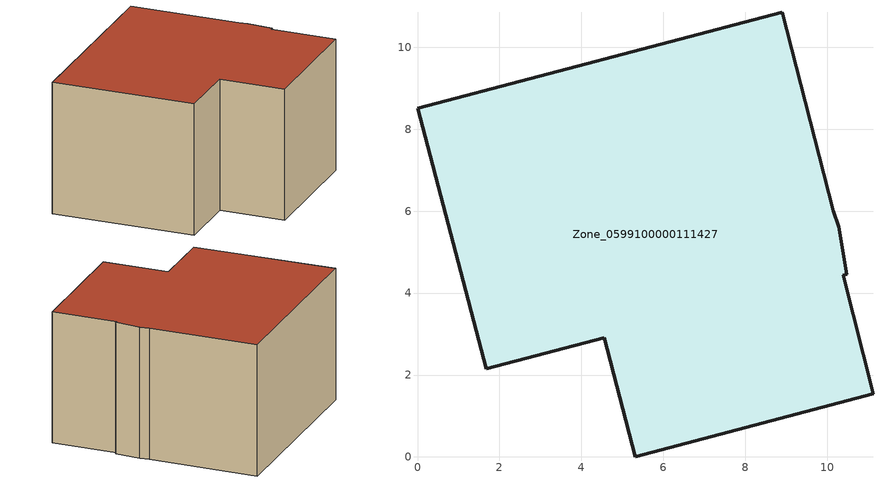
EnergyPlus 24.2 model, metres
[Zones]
Zone_0599100000111427
 floor ground (C_G): 10.39,4.44 11.12,1.54 5.32,0 4.56,2.91 1.68,2.15 0,8.51 8.9,10.86 10.15,6.01 10.28,5.61 10.49,4.47 z3.15
 wall outside (C_F): 8.9,10.86 0,8.51 1.68,2.15 4.56,2.91 5.32,0 11.12,1.54 10.39,4.44 10.49,4.47 10.28,5.61 10.15,6.01 8.9,10.86 z3.15:9.26
 roof outside (C_R): 10.49,4.47 10.28,5.61 10.15,6.01 8.9,10.86 0,8.51 1.68,2.15 4.56,2.91 5.32,0 11.12,1.54 10.39,4.44 z9.26
[BUILDING]
Pand.0599100000111427: North Axis=0; Terrain=City; Loads Convergence Tolerance Value=0.04; Temperature Convergence Tolerance Value=0.4; Solar Distribution=FullExterior; Maximum Number of Warmup Days=25; Minimum Number of Warmup Days=1
[Site:Location]
Rotterdam.The.Hague.AP_ZH_NLD Design_Conditions: Latitude=51.96; Longitude=4.45; Time Zone=1; Elevation=-4.5
[SITE:GROUNDTEMPERATURE:BUILDINGSURFACE]
18, 18, 18, 18, 18, 18, 18, 18, 18, 18, 18, 18
[MATERIAL] Thermal Absorptance=0.9; Solar Absorptance=0.7; Visible Absorptance=0.7
Name | Roughness | Thickness | Conductivity | Density | Specific Heat
G.TC.1946-1964 | MediumSmooth | 0.15 | 1 | 540 | 1210
F.TC.1946-1964 | Rough | 0.3 | 0.857143 | 1920 | 840
R.TC.1946-1964 | MediumRough | 0.2 | 0.235294 | 1500 | 1000
[CONSTRUCTION]
C_G: G.TC.1946-1964
C_F: F.TC.1946-1964
C_R: R.TC.1946-1964
[ZONE]
Zone_0599100000111427: Type=1; Multiplier=1; Ceiling Height=Autocalculate; Volume=Autocalculate; Floor Area=autocalculate; Part of Total Floor Area=Yes
[ZONEINFILTRATION:DESIGNFLOWRATE]
Infil_Zone_0599100000111427: Zone or ZoneList or Space or SpaceList=Zone_0599100000111427; Schedule=AlwaysOn; Design Flow Rate Calculation Method=Flow/Area; Flow Rate per Floor Area=0.003; Constant Term Coefficient=1; Temperature Term Coefficient=0; Velocity Term Coefficient=0; Velocity Squared Term Coefficient=0
[HVACTEMPLATE:ZONE:IDEALLOADSAIRSYSTEM]
Zone_0599100000111427: Maximum Heating Supply Air Temperature=50; Minimum Cooling Supply Air Temperature=13; Maximum Heating Supply Air Humidity Ratio=0.0156; Minimum Cooling Supply Air Humidity Ratio=0.0077; Heating Limit=NoLimit; Cooling Limit=NoLimit; Dehumidification Control Type=ConstantSensibleHeatRatio; Cooling Sensible Heat Ratio=0.7; Dehumidification Setpoint=60; Humidification Control Type=None; Humidification Setpoint=30; Outdoor Air Method=None; Outdoor Air Flow Rate per Person=0.00944; Outdoor Air Flow Rate per Zone Floor Area=0; Outdoor Air Flow Rate per Zone=0; Demand Controlled Ventilation Type=None; Outdoor Air Economizer Type=NoEconomizer; Heat Recovery Type=None; Sensible Heat Recovery Effectiveness=0.7; Latent Heat Recovery Effectiveness=0.65
[ZONECONTROL:THERMOSTAT]
ThermostatControl_Zone_0599100000111427: Zone or ZoneList=Zone_0599100000111427; Control Type Schedule=DualSetpointControlType; Control 1=Thermostat_Zone_0599100000111427; Temperature Difference Between Cutout And Setpoint=0
[THERMOSTATSETPOINT:DUALSETPOINT]
Thermostat_Zone_0599100000111427: Heating Setpoint Temperature Schedule=HeatingSetpoint_Zone_0599100000111427; Cooling Setpoint Temperature Schedule=CoolingSetpoint_Zone_0599100000111427
[SCHEDULE:COMPACT]
HeatingSetpoint_Zone_0599100000111427: Through: 12/31, For: AllDays, Until: 24:00, 21
CoolingSetpoint_Zone_0599100000111427: Through: 12/31, For: AllDays, Until: 24:00, 24
DualSetpointControlType: Through: 12/31, For: AllDays, Until: 24:00, 4
AlwaysOn: Through: 12/31, For: AllDays, Until: 24:00, 1
